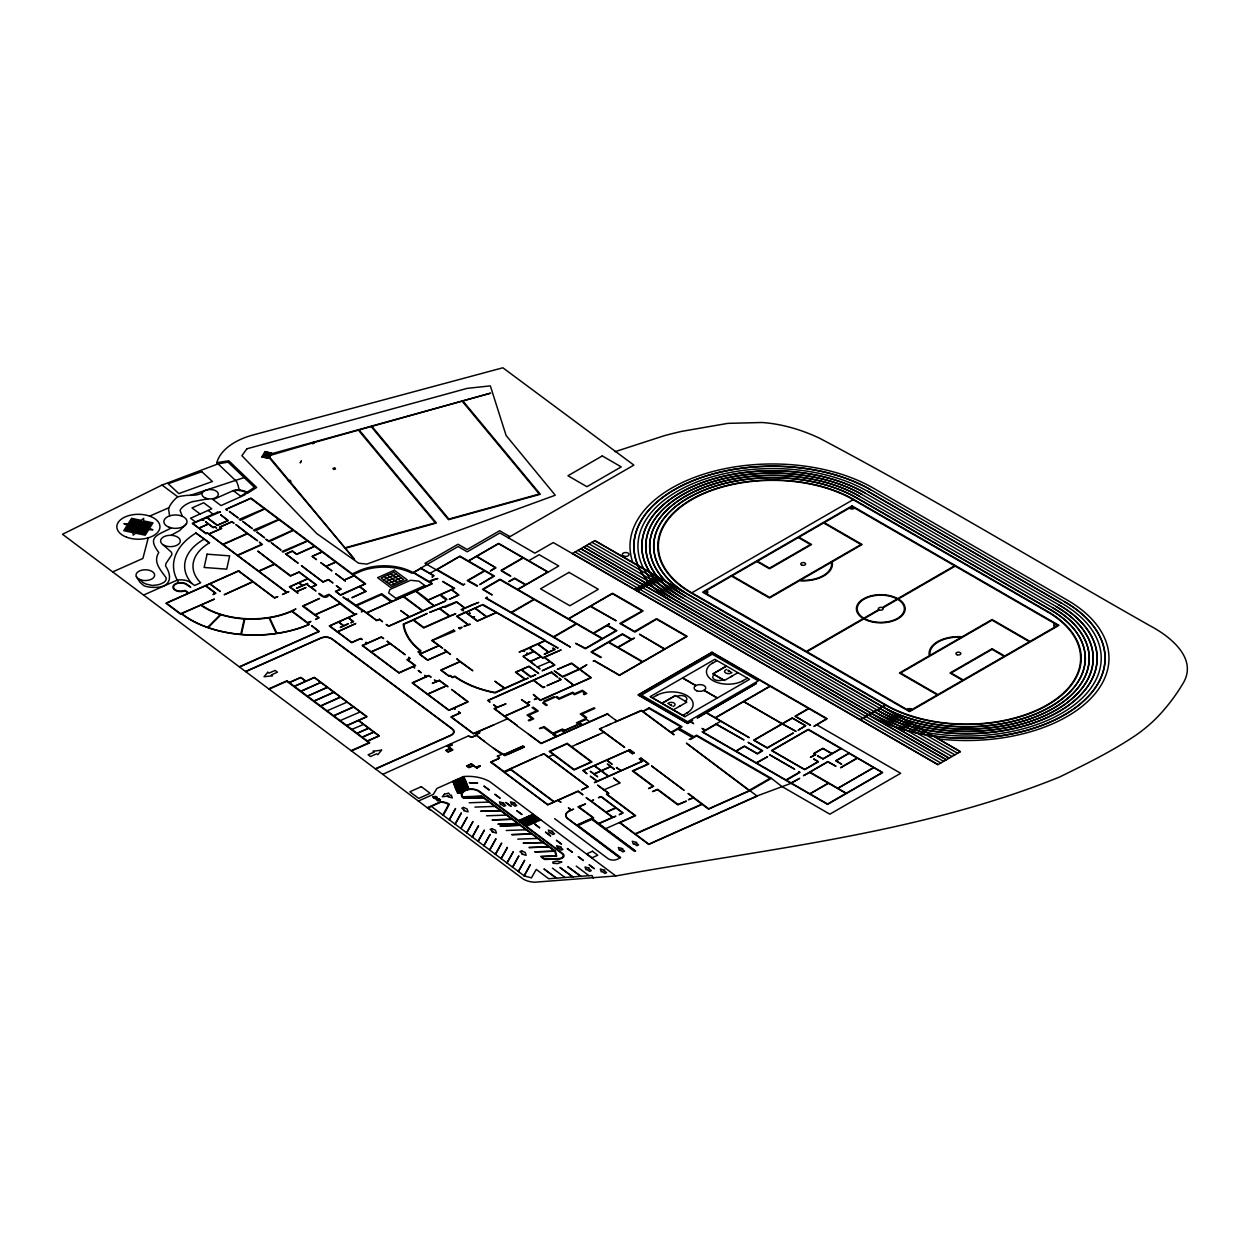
<?xml version="1.0" encoding="UTF-8"?>
<svg xmlns="http://www.w3.org/2000/svg" width="1250" height="1250" viewBox="0 0 1250 1250"><rect width="100%" height="100%" fill="white"/><g stroke="black" fill="none" stroke-linecap="round" stroke-linejoin="round"><path stroke-width="1.5" d="M642.453 585.781C638.391 585.047 645.016 585.844 642.375 586.188M240.844 634.141L244.234 618.938M241.453 634.188L244.859 618.969M148.25 537.844L142.906 558.453L112.75 571.875M437.141 798.469L437.234 797.5L434.844 798.625L436.141 798.812M442.859 814.969L448.641 804.453A11.766 6.797 0 0 0 440.797 802.172L427.656 808.016M443.297 815.297L449.391 804.187A12.797 7.391 0 0 0 440.859 801.719L427.297 807.75M436.406 799.047L438.953 798.781M449.188 819.703L455.578 808.516L449.391 819.859M455.016 824.078L461.406 812.875L455.219 824.219M460.766 828.375L467.141 817.188L460.969 828.516M466.594 832.734L472.969 821.547L466.797 832.875M472.172 836.906L478.562 825.719L472.375 837.062M478 841.266L484.391 830.078L478.203 841.422M483.75 845.578L490.141 834.391L483.953 845.719M489.578 849.938L495.969 838.75L489.781 850.078M495.328 854.234L501.703 843.047L495.531 854.375M501.078 858.531L507.453 847.344L501.266 858.687M506.906 862.891L513.281 851.703L507.094 863.047M512.484 867.078L518.859 855.891L512.688 867.219M518.312 871.438L524.688 860.25L518.516 871.578M524.062 875.734L530.438 864.547L524.25 875.891L431.359 806.375M128.125 530.625L134.844 520M130.422 531.109L137.141 520.484M132.734 531.594L139.453 520.969M135.031 532.078L141.75 521.453M137.344 532.562L144.062 521.938M139.641 533.047L146.359 522.422M141.938 533.531L148.656 522.906M651.719 581.25L649.297 580.844L650 580.391M186.469 523.734L179.688 530.547L171.047 535.297M208.016 627.016L220.391 614.578M208.562 627.188L220.922 614.75M246.984 492.219L254.422 487.375L228.047 462.141L218.047 463.875L162.031 485.062L62.5 534.281L430.547 810.188M247.375 493.391L256.656 487.453L228.797 460.766L216.812 462.672L236.109 481.031A53.109 30.656 0 0 1 236.922 482.172L238.313 486.172A35.828 20.688 0 0 0 238.844 488.453L239.469 490.047M353.312 574.641L361.453 571.016A41.594 24.016 0 0 1 411.922 573.234L458.109 546.531L467.219 551.797L499.875 532.938L534.875 553.156L553.281 542.562L937.875 764.672M430.031 573.344L459.922 556.094L468.266 560.906L498.609 543.391L548.281 572.062L558.766 566L539.172 554.688L528.688 560.75M508.125 537.703L633.875 465.109L502.875 367.781L252.594 435.109A64.094 37 0 0 0 216.812 462.672M522.906 557.734L501.109 570.312C503.484 573.062 521.281 581.797 501.562 570.578L523.359 558M572.328 553.609L594.875 540.594L637.828 565.391M548.203 572.016L517.859 589.547L568.406 618.734L612.547 593.25L643.156 610.922L621.094 623.656L634.5 631.406L656.562 618.656L687.172 636.328L619.469 675.422L594.203 660.828L593.125 661.141L594.203 660.516L619.469 675.094L642.297 661.922L608.469 642.391L591.859 651.984L601.344 657.188L600.656 657.594L590.953 651.984L622.391 633.828L631.641 639.172L634.391 638.109L618.188 647.469L642.75 661.656L664.375 649.172L639.453 634.25L664.828 648.906L686.438 636.438L656.562 619.188L634.844 632.125L619.812 623.453L642.234 610.922L612.359 593.672L590.75 606.141L616.141 620.797L590.297 606.406L568.688 618.891L593.266 633.078L609.469 623.719L607.625 625.312L616.875 630.656L585.438 648.797L575.531 643.312L585.438 648.266L602.047 638.688L576.578 623.969L553.922 637.047L570.391 647.078L485.547 598.094L487.25 597.125L486.469 598.094L553.469 636.781L576.109 623.703L534.266 599.547L511.625 612.625M511.156 612.359L533.812 599.281L499.984 579.75L483.375 589.344L492.156 594.953L482.453 589.344L499.984 579.219L517.578 589.375L525.391 584.859L514.734 578.719L508.766 581.641L514.531 578.062L525.859 584.594L547.656 572.016L498.609 543.703L476.813 556.281L496.016 567.906L490.297 570.969L495.359 567.531L476.359 556.547L468.547 561.062L494.484 576.047L479.703 584.578L493.562 576.047L484.766 570.969L468.156 580.562L477.641 585.766L476.953 586.156L467.234 580.562L484.312 570.703L459.734 556.516L437.094 569.594L463.047 584.578L464.734 584.125L463.047 585.109L424.969 563.344L458.031 544.25L467.141 549.516L499.688 530.719L509.969 536.641M652.828 578.766L651.719 579L653.312 578.625A4.875 2.812 0 0 1 653.328 579.047A7.453 4.297 0 0 0 653.328 579.328L653.328 579.359M640.453 587.328L639.609 587.828A3.688 2.125 0 0 0 638.641 586.562M639.531 588.266L640.812 587.531M853.594 499.406A114.703 66.234 0 0 0 691.359 499.406A114.703 66.234 0 0 0 691.359 593.062L853.594 499.406L1047.609 611.422A114.703 66.234 0 0 1 1047.719 705.016A114.703 66.234 0 0 1 885.609 705.219L860.375 719.781L938 764.594L960.437 751.641L933.297 735.984M652.406 697.75L657.438 695.016M712.031 663.484L716.922 660.672M661.953 703.266L675.391 695.5L686.891 702.141L673.328 709.828M726.328 666.094L712.875 673.859L724.375 680.5L737.812 672.734M662.062 703.328L675.391 695.625M726.438 666.156L713.109 673.859L724.375 680.359M668.906 704.156L671.891 705.891M727.875 670.109L730.75 671.906M670.453 704.922L671.438 704.484L670.562 704.984M729.203 671.016L728.328 671.5L729.312 671.078M682.844 715.328L687.734 712.5M742.328 680.984L747.359 678.25M684.938 716.672L749.547 679.375L714.828 659.328L650.219 696.625L684.938 716.672L650.453 696.625M689.203 739.422L696.609 735.156L771.391 778.344L781.781 786.422L829.859 814.172L900.672 773.281L816.703 724.812M720.75 721.219L705.453 730.047L702 728.453L705.109 730.25L702.125 731.969L827.562 804.391L882.719 772.547L808.344 729.312L771.547 750.547L804.656 769.672L818.453 761.703L813.656 758.922L818.047 761.703L804.656 769.422L772.031 750.594L808.156 729.734L840.984 748.688M690.5 739.469L696.609 735.953L770.016 778.344L749.344 790.266M735.828 751.031L744.453 746.047L757.297 753.469L761.922 750.797L748.125 742.328L762.641 750.719L757.453 753.969L744.375 746.406L736.094 751.188M756.188 762.797L767.578 756.719L756.625 763.047M771.391 778.344L749.953 790.719L708.531 809.172L702.172 804.406L635.469 834.125L648.844 844.125L756.953 795.969L791.078 783.328M815.281 754.562L810.484 757.328L815.766 754.516L814.156 753.594L822.844 748.578L831.75 753.719L823.047 758.734L817.562 755.875L823.047 759.047L841.453 748.422M785.938 779.969L799.188 772.328L798.703 771.531L800.062 772.328L786.375 780.219M840.703 748.531L832.016 753.547L822.844 748.25L813.609 753.594L815.484 754.688M790.984 782.875L799.734 778.328L791.422 783.125M810.016 772.125L827.859 761.828L836 766.281L827.859 761.578L803.438 775.672L809.812 772.5L845.953 793.375M849.016 753.094L835.672 760.781L841.703 764.266L836.219 760.781L849.078 753.359L873.609 767.531L837.828 788.188L809.812 772M840.578 767.562L857.125 758.016M840.844 767.734L857.406 758.172M809.859 793.766L828.25 783.156M810.063 793.891L828.453 783.266M202.281 492.859L200 493.938A12.859 7.422 0 0 1 195.719 495.016L194.25 495.156A35.422 20.453 0 0 1 190.688 495.297L187.703 495.359A37.516 21.656 0 0 0 177.75 496.844M171.359 527.922C156.859 535.625 146.844 536.703 158.766 552.484C152.656 562.391 160.812 570.016 166.078 577.781A10.234 5.906 0 0 1 164.859 581.531A10.109 5.844 0 0 1 163.688 582.5L160.562 584A19.766 11.422 0 0 1 157.969 584.797L152.359 585.484L146.031 584.031A16.75 9.672 0 0 1 143.172 582.594L139.516 579.375M240.75 496.219L246.25 492.625A12.172 7.031 0 0 0 239.719 490.531M240.078 490.125L238.031 489.953A8.938 5.156 0 0 0 233.734 490.438L213.016 499.594L221.016 505.594L244.547 495L247.469 492.5M178.578 582.766L177.25 580.094A83.219 48.047 0 0 1 195.938 533.016L209.594 542.766A57.828 33.391 0 0 0 200.641 582.781L194.547 585.5L190.812 582.703A12.625 7.281 0 0 0 177.25 580.094L143.641 595.031M222.812 544.281L247.031 533.5L235.859 524.547L257.547 540.781L247.422 533.797L223.203 544.578M237.359 555.172L261.578 544.375L259.344 542.125L262.469 544.453L237.75 555.469M285.766 553.938L292.406 550.984L296.656 554.156L314.5 546.219L307.672 541.094L282.953 552.109L282.109 551.484L307.266 540.797L293.375 530.406L269.094 541.75L265.781 539.25L268.75 540.891L292.969 530.109L279.062 519.703L254.797 531.047L253.516 530.078L278.672 519.406L264.766 509L240.5 520.344L239.203 519.375L264.375 508.703L250.719 498.484L226.5 509.266L227.188 510.375L225.766 509.312L251 498.078L365.625 583.859L340.594 595.25L335.438 591.391L340.719 589.031L336.297 585.719L341.125 589.062L335.844 591.422L340.391 594.812L364.875 583.906L314.734 546.391L296.672 554.438L292.359 551.219L285.953 554.078M322.031 551.859L312.031 556.312L316.484 559.641L312.453 556.344L322.219 551.984M325.859 566.375L335.625 562.016M326.031 566.5L335.797 562.156M352.219 573.828L359.859 570.422A41.156 23.766 0 0 1 413.047 572.562L431.703 583.75L366.562 612.766L347.891 599.516L348.453 598.984L346.969 599.641L342.984 597.031L362.734 611L361.391 611.875L363.594 610.906L376.672 620.688L379.469 619.453L382.531 621.75L379.547 619.141L376.75 620.375L366.812 612.938L403.297 596.688L422.453 611.016L409.5 616.781L400.641 610.531L409.188 616.922L388.75 626.031L386.109 624.422L388.688 626.344L445.563 601.016L434.219 605.781L427.312 600.609L440.062 594.922C446.875 601.75 451.125 601.141 440.375 594.781L451.516 589.828L458.422 595L449.25 599.375L458.969 595.031L451.828 589.688L454.688 588.391L442.609 581.422L454.125 588.375L428.172 599.938L416.172 590.953L432.328 583.75L429.766 581.844L437.109 578.562C440.781 578.578 430.266 579.141 429.5 581.672L413.734 572.562L420.875 568.453L433.422 575.703L432.047 577.156L434.109 575.703L420.875 568.047M344.078 580.016L353.859 575.672M344.266 580.156L354.031 575.797M383.578 579.781L396.328 574.094M386.031 581.625L398.797 575.938M388.5 583.469L401.25 577.781M355.609 605.297L381.703 593.672L392.047 601.406M356.391 605.875L381.5 594.703L391.047 601.859M239.312 666.781L318.703 631.422L311.516 625.578L319.391 631.469L239.609 667M245.562 671.469L320.703 638A8.125 4.688 0 0 1 332.109 638.844L452.406 728.844A8.125 4.688 0 0 1 450.938 735.438L375.594 768.984M245.812 671.641L320.953 638.172A7.734 4.469 0 0 1 331.797 638.984L452.094 728.984A7.734 4.469 0 0 1 450.688 735.25L375.359 768.812M337.125 631.828L355.797 623.516L337.672 631.875L351.734 642.406L360.688 638.406L362.266 639.594L360.609 638.734L351.672 642.719L329.219 625.922L354.625 614.609L340.125 603.766L315.25 614.844L319.188 617.797L315.578 619.391L318.438 617.844L302.469 606.062L319.547 598.469L303.484 606.062L314.984 614.672L340.391 603.359L328.891 594.75C325.297 603.047 311.656 587.016 323.719 596.594L329 594.25L355.125 614.391L356.828 613.906L348.375 617.672L353.609 621.594L350.859 622.812L353.062 621.547L348.062 617.812L338.766 621.953L343.766 625.688C359.062 618.953 331.266 631.859 343.453 625.828L338.469 622.094L329.781 625.953L337.438 631.703M367.125 643.234L381.359 636.891L383.656 638.609L381.297 637.219L362.656 645.516L398.969 672.688L415.031 665.531L406.828 659.703L409.656 658.438L408.609 657.281L410.203 658.469L407.625 659.625L415.641 665.609L413.172 666.703M268.75 688.859L286.656 680.875M269.141 689.156L286.797 681.281L368.906 742.719L351.141 750.641M289.234 682.484L300.812 677.328L305.891 681.125L314.375 677.344L367.016 716.719L358.641 720.453L379.297 735.906L367.594 741.125M289.438 682.641L300.766 677.594L305.625 681.234L294.297 686.281M371.047 651.797L389.688 643.5M371.297 651.984L389.938 643.672M294.5 686.438L314.328 677.594L320.672 682.359L300.859 691.188M301.047 691.328L320.875 682.5L327.234 687.266L307.406 696.094M307.609 696.234L327.422 687.406L333.781 692.172L313.969 701M438.469 645.672L420.953 653.469L418.828 651.859L421.078 650.859A85.484 49.359 0 0 1 403.875 624.328L413.219 620.156L423.688 628L455.797 613.703L449.812 615.891L439.734 608.359L443.844 606.516L444.984 607.375L456.703 602.156L464.641 608.094M314.156 701.141L333.984 692.312L340.344 697.078L320.516 705.906M438.703 645.844L419.953 654.188L427.672 659.969L446.422 651.625C437.797 643.938 458.625 660.547 446.656 651.797L427.609 660.281L419.406 654.156L420.438 653.688L417.906 651.797L420.172 650.781A86.141 49.734 0 0 1 403.203 624.141L427.234 613.438L413.734 619.938L423.812 627.469L449.297 616.125L439.219 608.578L429.547 612.406L456.609 601.719L464.953 607.969M320.719 706.047L340.531 697.219L346.891 701.969M327.078 710.812L347.094 702.125L353.453 706.875L333.625 715.703M333.828 715.859L353.641 707.031L360 711.781M426.281 676.516L428.734 675.422L431.109 677.188L428.734 675.781L412.672 682.938L448.969 710.109L467.609 701.812L451.578 689.438L468.156 701.844L448.906 710.422L412.063 682.859L425.969 676.656L424.688 675.328L426.578 676.734M340.172 720.609L360.203 711.938L366.562 716.688L346.734 725.516M346.938 725.672L358.391 720.562L363.359 724.281M544.938 640.625L519.141 652.109L523.234 650.562L524.5 651.5L523.922 650.453L529.109 648.141L533.484 651.406L528.281 653.719L526.672 653.141L527.922 654.078L522.984 656.281L525.172 657.922L523.531 656.312L534.094 651.609L540.844 656.672L530.281 661.375C514.406 650.156 546.938 674.438 530.531 661.547L541.078 656.844L542.734 658.094L544.234 657.422L549.688 661.5M545.219 640.781L529.484 647.797L542.812 657.781L561.156 649.891L544.547 657.281L554.922 665.062L542.141 670.766L554.375 665.016L549.922 661.688L537.5 666.922C532.531 663.766 545.016 672.688 537.75 667.109M427.516 694.062L446.156 685.75M427.766 694.234L446.406 685.938M351.891 729.391L363.547 724.422L368.516 728.141L357.062 733.25M357.266 733.391L368.719 728.297L373.672 732.016L362.219 737.109M362.422 737.266L373.875 732.156L378.844 735.875L367.391 740.969M351.531 750.938L369.562 742.906M543.812 701.219L554.047 696.672M544.609 701.812L554.844 697.266M382.719 774.328L468.297 735.984L472.062 737.031L477.031 734.828L476.094 734.125L479.312 732.688L478.156 731.828L473.516 733.891L450.875 716.953L459.812 712.969L458.484 711.969M484.547 741.516L476.734 735.312L477.641 734.906L476.641 734.156L479.859 732.734L478.469 731.688L507.562 718.734L517.312 725.656L504.766 716.266L529.547 705.234L526.766 703.141L529.859 701.766L526.531 702.969L521.453 699.531L529 705.188L504.531 716.094L494.594 708.641L505.984 703.812L497.219 707.188L493.594 704.859L496.906 707.328L494.047 708.609L507.125 718.406L506 719.422M493.531 748.25L503.859 754.531L523.031 745.984L524.422 747.016L504.938 755.703L502.781 754.094L497.219 756.172L499.109 757.578L498.422 758.609L490.562 762.109L547.766 804.906L578.047 791.422L582.938 794.812L578.234 790.984L554.156 801.703L510.469 769L536.578 757.016M517 725.781L541.141 743.25L607.562 713.672L608.562 714.875M553.391 733.047L562.531 728.984L564.422 730.391M585.562 718.719L576.422 722.797L578.312 724.203M508.328 753.953L523.828 747.047L522.844 746.297L504.047 754.672L505.047 755.422M554.188 733.641L562.297 730.031L563.391 730.859M586.359 719.312L578.25 722.922L579.344 723.75M418.359 801.047L433.344 794.375L436.891 788.453L463.672 776.516A30.391 17.547 0 0 1 489.938 781.766L615.812 875.953C764.5 849.047 918.391 834.141 1059.531 777.031C1085.562 764.25 1111.812 751.484 1135.891 735.203A208.859 120.578 0 0 0 1143.688 729.391A228.484 131.922 0 0 0 1148.266 725.625A219.188 126.547 0 0 0 1156.578 717.922C1166.938 707.297 1175.984 695.344 1183.531 682.578C1197.656 657.828 1169.578 636.078 1150.188 625.859C1039.953 563.469 931.672 497.453 819.656 438.266C804.609 431.125 788.531 425.969 772.031 423.562A87.266 50.391 0 0 0 762.125 422.5L727.875 423.359L681.938 431.328A295.219 170.438 0 0 0 664.422 435.656L615.016 451.703M439.109 798.891L439.969 799.875L436.719 800.016L438.062 801.016L440.5 799.938L437.344 798.578M615.906 720.375L617.391 721.016L641.391 710.328L674.062 734.781L641.391 710.781L615.328 721.938M510.672 769.625L504.625 772.312L547.828 804.641L553.875 801.953M548.344 756.938L553.5 754.641M571.562 746.656L603.734 732.312M594.391 782.484L597.094 781.281L590.297 776.188L597.406 781.141L608.297 776.281L601.203 770.984L594.297 774.062C606.328 783.547 581.25 764.719 594.062 773.875L600.953 770.797L594.234 765.766L583.344 770.609L587.016 773.734L582.797 770.578L629.766 749.656L634.234 753L632.438 753.797L628.203 750.625L606.969 760.094L612.141 764.328L606.656 760.234L594.531 765.625L601.266 770.672L610.516 766.547C599.109 757.484 623.156 775.625 610.75 766.734L601.516 770.844L608.594 776.156L620.719 770.75L616.359 767.484L621.031 770.609L642.266 761.156L639.188 758.844L641 758.047L648.922 763.984L633.219 770.969L653.688 786.297L648.547 788.594L652.828 786.234L632.344 770.906L648.312 763.797L640.938 758.281L639.609 758.875L642.734 761.234L594.625 782.656M533.031 814.219L532.312 814.547L540.859 820.078M604.156 789.797L620.047 782.938L613.469 778.016L619.625 782.906M578.969 806.875L585.516 803.953L577.953 806.875L593 817.828L576.625 825.125L567.906 818.594A9.469 5.469 0 0 1 569.625 810.938L573.609 809.156L571.172 809.891L568.391 807.812L570.906 810.156L569.453 810.797A9.75 5.625 0 0 0 567.688 818.703L620.188 858L576.922 825.344L591.734 818.75L635.609 851.125L598.969 823.703L615.828 816.203L612.828 817.172L606.375 812.344L616.031 808.047L622.484 812.875L619.172 814.703L623.172 812.938L601.219 796.5L598.453 797.734L601.141 796.906L615.625 807.75L605.984 812.047L591.484 801.203L593.562 799.922L591.188 800.984L586.125 797.656L612.438 817.344L598.672 823.484L592.125 818.578L593.688 817.875L578.594 806.594M605.625 828.688L634.969 815.609L606.375 794.219L608.859 793.312L597.531 785.109L608.453 793.281M686.031 801.25L677.797 804.906L657.547 789.766L652.516 791.562L657.656 789.266L677.906 804.406L686.266 801.141M757.203 796.141L648.688 844.469L619.391 822.547M618.625 858.703L617.203 859.328A6.5 3.75 0 0 1 608.078 858.656L554.609 818.625M424.937 585.516L395.906 598.359L388.688 592.953L389.875 589.453L410.641 580.266L419.016 581.203L424.859 585.547M149.625 516.141L168.859 507.734A61.172 35.312 0 0 1 177.688 496.766L162.031 485.062M190.391 495.312L244.172 477.562M233.688 490.938L234.141 490.797A7.891 4.562 0 0 1 237.938 490.375L239.734 490.516M311.906 443.125L271.172 455.141L263.828 453.656L265.125 451.547L272.094 453.625L490.609 393.156L313.672 442.641M288.359 480.766L290.109 480.281L290.953 481.297L289.203 481.781M344.938 547.828L435.328 522.812L358.469 430.25M345.281 548.25L436.406 523.031L359.203 430.047M193.125 501.594L208.109 498.797M636.266 589.156C633.109 587.359 640.734 589.422 636.406 589.484M644.281 583.672L645.25 585L646.234 584.422L644.141 583.969M462.391 777.094L464.313 777.375L460.656 777.859M458.719 778.719L464.75 778.469L457 779.5M455.219 780.281L465.156 779.516L453.484 781.062M467.922 789.422L456.531 790.922L465.156 790.328M463.75 791.125L456.953 792.016L462.922 791.781M462.312 792.422L457.375 793.062L461.891 793.016M428.062 807.844L523.344 879.141A17.906 10.344 0 0 0 534.578 882.219L615.812 875.953M552.453 868.141L564.969 877.516M468.328 736.203L472 737.297L476.328 735.375L501.547 754.25M576.219 866.109L589 875.672L592.062 875.594L593.203 878.094M589 875.672L548.719 878.75L536.25 869.422L531.453 877.859L524.25 875.891M517.688 823.469L497.922 824.219L517.891 823.609M483.078 797.562L463.172 798.281L483.281 797.719M489.109 802.078L469.187 802.781M494.859 806.375L474.937 807.094M500.484 810.594L480.562 811.297L500.688 810.734M506.5 815.094L486.578 815.797M511.984 819.188L492.062 819.906L512.172 819.344M500.078 825.922L520.016 825.203M520.219 825.359L500.312 826.078M526.125 829.781L506.203 830.484M531.672 833.922L511.75 834.641L531.859 834.078M537.703 838.438L517.781 839.141M543.078 842.469L523.156 843.172L543.281 842.609M548.906 846.828L528.984 847.531L549.109 846.984M554.656 851.125L534.734 851.844L554.859 851.281L555.969 855.812L540.766 856.344A10.453 6.031 0 0 0 544.984 859.453M545.266 859.094L559.578 858.531A5.391 3.109 0 0 0 562.188 853.75L478.734 791.422A9.344 5.391 0 0 0 466.672 790.062A9.344 5.391 0 0 0 462.703 796.781L481.828 796.125L555.438 851.203L556.672 856.125L541.703 856.672A9.625 5.547 0 0 0 545.312 859.078M544.938 859.469L560.109 858.938A5.859 3.391 0 0 0 562.938 853.734L479.516 791.312A10.156 5.859 0 0 0 466.406 789.844A10.156 5.859 0 0 0 462.094 797.141L481.578 796.438L554.859 851.281M450.281 744.25L452.312 745L448.578 746.656L452.953 749.938L448.062 752.109L445.672 750.328L450.188 748.312L446.812 745.797M131.703 520.844L150.125 524.719M130.859 522.172L149.281 526.047M130.031 523.5L148.438 527.375M129.188 524.828L147.609 528.703M128.344 526.156L146.766 530.031M127.5 527.484L145.922 531.359M126.672 528.812L145.078 532.688M647.125 580.484A138.672 80.062 0 0 1 692.609 480.781A138.672 80.062 0 0 1 870.531 489.625L1064.547 601.641A138.672 80.062 0 0 1 1079.859 704.359A138.672 80.062 0 0 1 907.172 730.609M867.734 491.234L1061.75 603.25A134.703 77.766 0 0 1 1061.859 713.172A134.703 77.766 0 0 1 871.469 713.375L894.047 726.406A138.516 79.969 0 0 1 868.781 714.922M1061.625 603.328L867.609 491.312A134.547 77.672 0 0 0 677.344 491.312A134.547 77.672 0 0 0 677.344 601.156L871.359 713.172M691.359 593.062L885.391 705.078L860.141 719.656L637.266 590.969L659.578 578.078L684.172 592.141A118.844 68.609 0 0 1 690.672 496.469A118.844 68.609 0 0 1 856.5 497.719L1050.531 609.734A118.844 68.609 0 0 1 1052.703 705.484A118.844 68.609 0 0 1 886.969 709.234L904.453 719.328A122.641 70.812 0 0 0 1063.547 701.547A122.641 70.812 0 0 0 1053.219 608.188M638.062 565.531L643.5 568.656M643.734 568.797L649.781 572.281M657.031 576.484L643.844 569M882.578 706.703L688.562 594.688A118.672 68.516 0 0 1 688.562 497.781A118.672 68.516 0 0 1 856.391 497.781L1050.406 609.797A118.672 68.516 0 0 1 1050.531 706.625A118.672 68.516 0 0 1 882.812 706.828M914.094 724.891L921.094 728.938M921.359 729.094L932.781 735.812M927.641 732.719L960.312 751.719M594.766 540.656L637.906 565.578M638.141 565.703L643.594 568.859M650.188 572.656L657.234 576.734M882.469 706.766L667.016 582.375A122.641 70.812 0 0 0 685.75 596.297M882.687 706.891L903.891 719.141M913.672 724.781L920.719 728.859M921 729.016L927.063 732.516M655.141 577.031L656.547 577.844M654.766 577.25L656.719 578.375M591.953 542.281L957.625 753.266M589.156 543.906L954.828 754.891M586.344 545.516L952.016 756.5M648.25 584.359L583.656 547.078L648.141 584.438M672.656 598.453L654.062 587.719A138.516 79.969 0 0 1 647.688 580.938M876.031 715.875L894.625 726.609A138.516 79.969 0 0 0 906.391 730.297M949.219 758.125L895.109 726.891A138.672 80.062 0 0 0 906.734 730.5A138.516 79.969 0 0 0 1079.594 704.406A138.516 79.969 0 0 0 1064.438 601.703M871.25 713.234L654.422 588.062A138.516 79.969 0 0 0 674.531 602.781L868.547 714.797M949.094 758.188L894.531 726.688A138.672 80.062 0 0 1 873.297 717.531L946.406 759.75M580.859 548.688L645.438 585.984M645.672 586.109L669.781 600.031A138.672 80.062 0 0 1 653.938 587.781L648.359 584.562L653.594 587.453A138.672 80.062 0 0 1 647.344 580.734M580.734 548.766L645.328 586.047M645.562 586.188L868.437 714.859M868.672 715L946.297 759.812M577.938 550.375L943.609 761.359M575.125 552L940.797 762.984M572.438 553.547L637.031 590.844L659.359 577.953L657.562 576.922A126.609 73.094 0 0 0 663.516 583.469M726.547 669.422L725.688 669.906A3.734 2.156 0 0 0 725.797 673.031A3.734 2.156 0 0 0 731.094 673.031L731.953 672.531M731.719 676.25L730.812 676.781M682.75 677.984L695.859 685.547M704.141 690.328L717.234 697.891M682.641 678.047L695.75 685.609M704.016 690.391L717.125 697.953M846.266 793.188L837.922 788.375L873.812 767.656L882.156 772.469L827.562 804L702.906 732.016L716.141 724.375L743.984 739.938L716.141 723.875M680.453 705.859L679.531 706.375M667.812 703.469L668.672 702.969A3.734 2.156 0 0 1 673.953 702.969A3.734 2.156 0 0 1 673.953 706.016L673.219 706.578M545.656 640.5L482.891 604.469L482.172 604.797L496.219 612.484L486.719 616.719L475.281 608.156C497.469 597.656 448.672 619.984 474.969 608.297L486.406 616.859L477.391 620.859L472.984 617.562L474.531 616.875L472.75 617.391L468.172 613.969L470.234 613.047L467.938 613.797L465.516 611.984L456.531 616.219L467.625 624.531L463.922 626.469L470.328 624.297L468.016 624.359L457.203 616.266L465.703 612.484L477.328 621.188L496.484 612.641L545.188 640.766M546.5 641.391L558.125 648.109L546.219 641.562M679.266 728.328L693.844 736.75M678.578 728.734L693.156 737.141M677.891 729.125L692.469 737.547M654.078 579.344L653.016 579.734M756.5 795.625L686.391 743.156L749.266 790.672L708.719 808.734L688.359 793.5M537.938 644.016L548.656 652.031L554.328 649.516L552.844 648.047L555.188 649.406L544.219 654.297L548.359 652.172L537.641 644.156M610.703 724L606.062 726.062M601.438 728.125L600.234 729.109L624.688 747.406L599.375 729.047L617 721.188L607.469 714.062L541.109 743.625L528.297 734.031M586.75 717.609L582.078 714.109L594.891 708.406L594.094 707.812L580.25 713.969L585.719 718.062M688.109 793.609L693.344 797.531L688.453 799.719L693.5 797.922L701.797 804.125L635.094 833.844L620.078 822.609L635.656 815.672L606.938 794.172M556.922 696.516L559.203 698.219L572.719 692.203L574.703 693.688L582.422 690.25L586.797 693.516L584.219 694.656L583.422 694.062L584.969 693.375L582.188 691.297L574.469 694.734L572.484 693.25L558.969 699.266L555.891 696.969M586.469 719.391L589.547 721.688M390.688 573.672L400.531 581.031M387.5 575.094L397.328 582.453M598.844 734.5L576.453 744.469M384.297 576.516L394.141 583.875M582.453 724.844L580.375 723.281L562.359 731.312L564.438 732.875M581.953 725.078L580.25 723.812L563.266 731.375L564.953 732.641M543.656 702.422L547.234 705.094L546.203 705.547L542.625 702.875M533.109 707.125L538.266 710.984L528.875 715.172L533.734 718.812L529.109 720.875L528.312 720.281L531.906 718.672L527.047 715.031L536.438 710.844L532.078 707.578M233.219 490.594L241.219 496.594M359.641 586.531L366.141 591.391L351.922 597.719L365.688 591.297L359.438 586.625M554.078 733.812L557.156 736.125M552.5 732.859L544.062 726.531L539.438 728.594L543.828 727.594L551.484 733.312M552.688 734.438L555.766 736.734M541.203 754.953L543.969 753.938L587.781 786.734L581.516 789.875L588.312 786.844L544.016 753.703L504 771.531L491.281 762.016L498.688 758.719L499.484 757.547L497.688 756.203M208.109 510.406L213.125 514.156M436.75 681.406L434.375 680L436.438 681.547M494 724.781L473.391 733.438L451.422 717L460.359 713.016L458.781 711.828M412.875 666.484L414.766 667.891L412.859 666.844L398.953 673.047L362.109 645.469L366.828 643.375L365.812 642.25L367.375 643.422M206.797 517.266L217.344 525.156L227.781 520.5L220.594 514.75L228.328 520.547L217.281 525.469L206.484 517.406M200.078 513.984L192 507.938L203.656 502.75L211.75 508.797L190.547 518.234L195.562 521.984M202.375 519.234L203.875 520.359L202.062 519.375M453.922 708.188L455.219 709.156L453.609 708.328M634.406 851.312L591.812 819.422L578.047 825.562L620.641 857.438M558.25 800.234L561.031 802.312L557.875 800.406M195.938 533.016L209.25 542.969M509.781 768.953L554.078 802.094M210.047 583.797L220.344 591.5L209.734 583.938M205.797 585.688L215.891 593.234L212.953 594.547L215.344 593.203L205.5 585.828M580.969 876.281L567.797 866.703L580.641 876.312M572.938 876.891L559.938 867.438L572.609 876.922M188.672 593.031L185.109 590.359A7.156 4.125 0 0 1 175.062 589.609A7.156 4.125 0 0 1 176.359 583.812A7.156 4.125 0 0 1 186.391 584.562L190.734 587.203L186.906 584.344A7.797 4.5 0 0 0 176.094 583.469A7.797 4.5 0 0 0 174.359 589.688A7.797 4.5 0 0 0 185.109 590.828L188.297 593.203M556.609 878.156L543.953 868.953L556.281 878.172M287.125 680.906L369.609 742.641M162.906 544.625L171.234 552.062A8.578 4.953 0 0 1 171.625 552.812A10.438 6.031 0 0 1 171.75 554.859L166.281 563.016A16.734 9.656 0 0 0 165.578 565.969C172.609 576.688 170.766 587.484 155.344 587.344A19.891 11.484 0 0 1 148.406 586.938L145.625 586.328A9.047 5.219 0 0 1 143.703 585.547L139.906 582.234L136.375 576.688M463.141 401.281L540.344 494.266L448.484 519.688L371.281 426.703M462.406 401.484L539.266 494.047L448.875 519.062L372.016 426.5M313.312 442.219L314.156 443.234L312.406 443.719L311.562 442.703M289.094 480.562L269.812 457.359L270.359 456.469L263.031 454.984L261.734 457.094L269.438 457.984L354.594 559.453L289.938 481.578M182.297 516.281L180.109 510.578A9.797 5.656 0 0 1 180.578 509.391L181.594 508.109A27.406 15.812 0 0 1 192.984 501.453M269.609 617.75L276.906 633.312A89.984 51.953 0 0 0 309.016 624.312L291.703 611.328A65.625 37.891 0 0 1 289.078 612.438A63.469 36.641 0 0 1 273.344 617.062A65.625 37.891 0 0 1 200.766 605.172M269 617.844L276.297 633.391A89.984 51.953 0 0 1 181.766 613.641M169.625 515.891L168.594 509.406A25.719 14.844 0 0 1 168.859 507.734M240.062 490.141A13.797 7.969 0 0 1 247.547 492.469M191.719 583.375A66.125 38.172 0 0 1 204.125 539.141M678.406 595.297A126.766 73.188 0 0 1 663.391 583.516M663.062 583.203A126.766 73.188 0 0 1 695 488.297A126.766 73.188 0 0 1 862.109 494.484M682.953 597.922A126.609 73.094 0 0 1 663.859 583.797M675.531 596.875A130.734 75.484 0 0 1 660.234 584.938M659.906 584.609A130.734 75.484 0 0 1 653.922 578.062M653.734 577.812A130.734 75.484 0 0 1 697.734 484.297A130.734 75.484 0 0 1 864.922 492.859M680.141 599.547A130.578 75.391 0 0 1 660.703 585.219M660.359 584.875A130.578 75.391 0 0 1 654.266 578.25M654.062 578A130.578 75.391 0 0 1 697.656 484.453A130.578 75.391 0 0 1 864.812 492.922L1058.938 604.875A130.734 75.484 0 0 1 1073.766 701.391A130.734 75.484 0 0 1 911.797 726.812M647.469 580.672A138.516 79.969 0 0 1 692.516 480.938A138.516 79.969 0 0 1 870.422 489.687M632.812 562.5A142.469 82.25 0 0 1 705.141 473.734A142.469 82.25 0 0 1 873.219 488.062L1067.234 600.078A142.469 82.266 0 0 1 1092.062 697.125A142.469 82.266 0 0 1 938.328 738.891M681.281 593.719A122.812 70.906 0 0 1 666.547 582.109A122.641 70.812 0 0 1 697.484 490.203A122.641 70.812 0 0 1 859.203 496.172L1053.328 608.109A122.812 70.906 0 0 1 1063.859 701.453A122.812 70.906 0 0 1 904.906 719.594L913.766 724.703A126.609 73.094 0 0 0 1070.453 699.969A126.609 73.094 0 0 0 1056.016 606.562M859.312 496.094A122.812 70.906 0 0 0 697.625 490.016A122.812 70.906 0 0 0 666.234 581.797L657.359 576.672A126.609 73.094 0 0 1 700.203 486.219A126.609 73.094 0 0 1 862 494.547L1056.141 606.5A126.766 73.188 0 0 1 1066.844 702.969A126.766 73.188 0 0 1 902.469 721.422M201.25 604.953A65.031 37.547 0 0 0 273.156 616.719A62.844 36.281 0 0 0 288.719 612.156A65.031 37.547 0 0 0 291.078 611.156L295.922 608.984L292.172 611.109L307.625 622.656L310.953 621.453L307.859 622.844L309.203 624.453A90.297 52.141 0 0 1 181.516 613.75M743.375 680.547A21.625 12.484 0 0 1 712.797 680.547A21.625 12.484 0 0 1 712.797 662.891M656.516 695.516A21.453 12.391 0 0 1 686.859 695.516A21.453 12.391 0 0 1 686.859 713.047M677 696.438A5.859 3.375 0 0 1 685.172 696.5A5.859 3.375 0 0 1 685.281 701.203M722.875 679.641A6.016 3.469 0 0 1 714.484 679.562A6.016 3.469 0 0 1 714.375 674.719M1058.828 604.938A130.578 75.391 0 0 1 1073.5 701.453A130.578 75.391 0 0 1 911.469 726.609M911.031 726.5A130.578 75.391 0 0 1 899.547 722.969M898.969 722.781A130.578 75.391 0 0 1 874.391 711.688M901.906 721.234A126.766 73.188 0 0 1 881.5 712.562M879.891 708.516A122.812 70.906 0 0 0 904.359 719.406L913.344 724.594A126.609 73.094 0 0 1 902.016 721.156M901.437 720.953A126.609 73.094 0 0 1 877.203 710.078M911.375 726.688A130.734 75.484 0 0 1 900.016 723.25M899.453 723.047A130.734 75.484 0 0 1 878.766 714.219M638.234 586.812A3.391 1.953 0 0 1 639.188 587.828M479.828 766.047L476.891 767.844L476.094 767.25L479.828 766.047M480.312 765.953L476.797 768.234L473.422 765.703L468.922 767.719L466.531 765.938L471.422 763.75L475.797 767.031L480.312 765.953M133.266 532.688L133.109 535.141L135.719 533.188L145.188 535.188L148.641 529.719L152.906 529.828L149.531 528.312L152.984 522.844L143.516 520.844L143.688 518.391L141.078 520.328L131.609 518.344L128.156 523.812L123.891 523.703L127.25 525.219L123.797 530.688L133.266 532.688M469.406 782.672L477.5 783.172L469.406 782.672M207.094 554.188L204.125 567.469L226.703 569.156L229.672 555.859L207.094 554.188M263.188 455.297L262.203 456.906L268.922 458.266L269.891 456.656L263.188 455.297M265.281 451.859L264.297 453.469L271.016 454.828L272 453.219L265.281 451.859M269.031 454.906L268.438 455.891L267 455.031L269.031 454.906M301.281 461.109L300.297 462.703L301.281 461.109M132.547 519.516L125.828 530.141L144.25 534.016L150.969 523.391L132.547 519.516M246.922 448.797L241.906 455.672L316.656 533.5L358.625 563.203L366.859 564.109L555.266 495.219L506.109 435.516L490.344 385.891L467.266 388.344L246.922 448.797M267.797 672.266L264.031 676.75L272.516 675.797L271.328 674.906L277.453 672.188L275.094 670.422L268.969 673.141L267.797 672.266M381.547 750.203L377.797 754.703L376.609 753.812L370.484 756.547L368.125 754.781L374.25 752.047L373.062 751.172L381.547 750.203M444.453 794.156L442.297 796.734L447.141 796.188L447.344 795.281L448.703 796.297L447.828 796.688L452.266 797.938L451.328 795.125L450.453 795.516L448.625 793.109L444.453 794.156M602.266 455.938L567.953 475.75L586.922 486.703L621.234 466.891L602.266 455.938M569.016 572.375L540.516 588.828L569.844 605.75L598.328 589.297L569.016 572.375M646.641 581.938C645.984 583.906 650.641 582.031 646.641 581.938M607.172 625.578L593.719 633.344L602.516 638.422L615.953 630.656L607.172 625.578M622.391 634.359L608.938 642.125L617.719 647.203L631.172 639.438L622.391 634.359M852.047 505.891L702.594 592.172L909.516 711.625L1058.953 625.359L852.047 505.891M706.047 590.844L703.75 592.172L706.047 593.5A3.25 1.875 0 0 0 706.047 590.844M731.562 576.109L706.625 590.516A4.062 2.344 0 0 1 706.625 593.828L806.344 651.406L863.25 618.547A24.391 14.078 0 0 1 863.531 598.812A24.391 14.078 0 0 1 897.734 598.641L954.641 565.781L854.922 508.219A4.062 2.344 0 0 1 849.172 508.219L824.219 522.609L862.156 544.516L832.203 561.812A29.266 16.891 0 0 1 799.453 580.719L769.5 598.016L731.562 576.109M756.859 561.5L732.141 575.781L769.5 597.344L861 544.516L823.641 522.953L798.938 537.219L811.578 544.516L769.5 568.812L756.859 561.5M798.359 537.547L757.438 561.172L769.5 568.141L810.422 544.516L798.359 537.547M852.047 506.547L849.75 507.875A3.25 1.875 0 0 0 854.344 507.875L852.047 506.547M586.688 664.859L579.562 668.969L571.625 663.047L557.281 669.438L571.516 663.578L578.969 669.141L562.562 676.453L554.203 670.812L562.641 677.125L579.578 669.344L590.719 677.688L573.906 685.188L564.734 678.328L573.594 685.328L540.438 700.094L533.281 694.438L537.344 698.156L534.25 699.531L537.578 698.328L540.359 700.406L591.266 677.734L579.797 669.156L586.688 664.859M831.484 562.234L800.188 580.297A28.453 16.422 0 0 0 831.484 562.234M711.984 652.188L637.953 694.922L687.547 723.547L690.531 721.828L693.641 723.625L690.875 721.625L692.719 720.172L687.547 723.156L638.641 694.922L711.875 652.641L769.859 686.125L715.188 717.688L706.438 712.641L756.406 683.406L697.203 717.984L706.172 712.797L749.203 737.656L715.531 717.891L743.641 701.656L781.969 723.781L753.578 740.172L767.234 748.062L793.328 732.984L767.234 747.734L754.203 740.219L782.312 723.984L796.062 731.406L782.516 723.859L792.344 718.188L805.375 725.719L798.125 730.219L805.859 725.75L792.203 717.875L782.172 723.656L743.844 701.531L770.203 686.312L808.531 708.453L794.953 716.281L810.562 725.297L795.578 716.312L808.875 708.641L826.437 718.781L813.906 726.422L827.234 718.719L711.984 652.188M712.281 654.203L641.469 695.094L687.609 721.719L758.406 680.844L712.281 654.203M649.203 707.781L643.75 710.922L649.203 708.578L680.656 726.734L671.734 731.891L672.422 732.281L682.031 726.734L649.203 707.781M878.797 609.578L863.828 618.219A23.578 13.609 0 0 1 864.109 599.141A23.578 13.609 0 0 1 897.156 598.969L882.188 607.609A2.438 1.406 0 0 0 879.062 607.766A2.438 1.406 0 0 0 878.797 609.578M863.828 618.875L806.922 651.734L906.641 709.312A4.062 2.344 0 0 1 912.391 709.312L937.344 694.906L899.406 673L929.344 655.719A29.266 16.891 0 0 1 962.109 636.797L992.062 619.516L1029.984 641.422L1054.938 627.016A4.062 2.344 0 0 1 1054.938 623.688L955.219 566.125L898.312 598.969A24.391 14.078 0 0 1 898.016 618.719A24.391 14.078 0 0 1 863.828 618.875M879.359 609.906L864.406 618.547A23.578 13.609 0 0 0 897.453 618.391A23.578 13.609 0 0 0 897.734 599.312L882.766 607.953A2.438 1.406 0 0 1 882.5 609.75A2.438 1.406 0 0 1 879.359 609.906M961.375 637.219L930.078 655.297A28.453 16.422 0 0 1 961.375 637.219M992.062 620.172L900.547 673L937.906 694.578L962.625 680.312L949.984 673L992.062 648.719L1004.703 656.016L1029.422 641.75L992.062 620.172M769.875 754.891L794.562 769.156L769.875 754.891M992.062 649.375L951.125 673L963.203 679.969L1004.125 656.344L992.062 649.375M911.812 709.641L909.516 710.969L907.219 709.641A3.25 1.875 0 0 1 911.812 709.641M1057.812 625.359L1055.516 626.688A3.25 1.875 0 0 1 1055.516 624.031L1057.812 625.359M217.313 512.297L192.281 523.438L206.031 533.719L207.391 533.125L286.594 592.391L282.484 594.516L288.891 591.656L286.906 592.25L258.938 571.328L274.672 564.328L290.391 576.078L299.062 572.219L307.672 578.656L289.375 586.797L297.984 593.25L296.516 591.766L306 587.547L296.266 591.594L289.922 586.844L298.734 582.922L302.344 585.625C282.328 594.531 321.047 577.969 302.656 585.484L299.031 582.781L307.906 578.828L316.047 584.922L310.891 587.219C297 577.375 327 599.375 311.312 587.312L316.594 584.969L299.141 571.906L290.641 575.688L257.75 551.062L274.297 564.031L258.562 571.047L209.156 534.062L221.75 528.453L220.062 527.188L231.688 522L234.063 523.203L231.938 521.609L219.516 527.141L221.203 528.406L208.922 533.891L207.469 532.797L206.094 533.406L199.156 528.203L208.375 524.094L213.188 527.703L214.734 527.016L216.641 528.078L214.812 526.703L213.266 527.391L205.562 521.625L208.141 523.922L198.906 528.031L192.828 523.484L220.469 511.953L217.313 512.297M229.469 511.5L237.906 517.812L229.469 511.5M242.781 521.453L252.219 528.516L242.781 521.453M257.078 532.156L264.469 537.703L257.078 532.156M271.375 542.859L280.812 549.922L271.375 542.859M238.625 570.797L165.891 603.188L180.578 614.172L214.422 599.094L180.578 613.719L166.516 603.188L238.547 571.109L252.609 581.625L224.187 594.75L252.984 581.906L274.547 598.047L277.844 596.578L274.609 597.734L238.625 570.797M285.5 553.734L297.938 563.047L285.5 553.734M301.5 565.719L323.016 582.094L328.297 579.75L332.953 582.953L328.359 579.5L323.078 581.859L301.5 565.719M320.859 562.641L331.734 570.766L320.859 562.641M335.875 573.875L345.312 580.938L335.875 573.875M394.312 570.219L377.594 577.672L390.5 587.344L407.234 579.891L394.312 570.219M393.859 572.25L381.109 577.938L390.953 585.297L403.703 579.625L393.859 572.25M415.656 591.188L403.812 596.453L422.813 610.672L433.75 605.797L415.656 591.188M387.219 641.281L405.047 654.609L387.219 641.281M471.719 604.953L461.172 609.641L463.422 610.781L462.188 609.484L478.703 602.375L471.719 604.953M453.594 630.094L431.641 640.562L442.703 648.219L432.391 640.516L454.984 631.141L453.594 630.094M458.781 627.781L459.875 628.953L462.125 627.266L458.781 627.781M418.344 670.578L421.125 672.656L418.344 670.578M457 658.922L459.766 661.609L440.719 670.094L448.906 676.219L449.937 675.766L452.469 677.656L454.734 676.641A86.141 49.734 0 0 0 495.062 692.891L528.219 678.109L525.281 679.141L516.047 672.219L521.312 669.875L530.547 677.078L535.797 674.734L530.953 676.609L521.703 669.703L528.891 666.5L538.672 673.453L528.953 666.188L515.484 672.172L524.812 679.156L504.781 688.078L494.797 681.203L504.281 688.312L494.938 692.469A85.484 49.359 0 0 1 454.844 676.125L452.578 677.125L450.219 675.359L448.969 675.906L441.266 670.125L460 661.781L472.844 670.781L457 658.922M439.313 680.266L432.312 683.391L439.25 680.578L448 686.766L439.313 680.266M551.625 671.953L487.688 700.438L490.016 702.172L488.234 700.484L533.391 680.359L543.156 687.672L544.891 686.891L543.219 687.359L533.703 680.234L551.031 672.5L557.656 677.078L551.625 671.953M559.234 678.281L560.562 679.625L546.969 685.688L561.109 679.672L559.234 678.281M450.406 744.547L447.484 745.844L451.625 744.953L450.406 744.547M450.484 748.547L446.359 750.375L448.156 751.719L452.266 749.875L450.484 748.547M471.328 764.156L467.219 765.984L469 767.328L473.125 765.484L471.328 764.156M421.328 786.672L409.859 791.781L418.703 798.391L430.156 793.297L421.328 786.672M432.797 796.75L433.984 797.984L435.812 796.438L432.797 796.75M436.734 797.125L434.297 798.203L436.734 797.125M567.188 743.375L549.172 751.406L574 769.984L592.016 761.953L567.188 743.375M567.078 743.891L550.031 751.469L574.109 769.484L591.156 761.891L567.078 743.891M484.094 786.188L489.047 789.906L484.094 786.188M463.547 807.422L461.797 808.203L464.5 810.219L463.625 810.609L468.078 811.844L467.125 809.047L463.547 807.422M495.016 794.375L499.969 798.078L495.016 794.375M501.297 804.312L500.406 804.703L499.469 801.906L503.922 803.141L503.047 803.531L505.734 805.547L503.984 806.328L501.297 804.312M505.938 802.547L510.891 806.266L505.938 802.547M629.781 749.938L628.438 750.531L632.484 753.562L633.828 752.969L629.781 749.938M512.344 804.219L511.469 804.609L510.516 801.812L514.969 803.062L514.094 803.438L516.797 805.469L515.047 806.25L512.344 804.219M516.859 810.719L521.828 814.438L516.859 810.719M491.906 828.641L490.156 829.422L492.859 831.438L491.984 831.828L496.438 833.078L495.484 830.266L491.906 828.641M519.828 820.109L519.109 820.422L527.656 825.953L519.828 820.109M521.297 819.453L520.578 819.766L529.125 825.297L521.297 819.453M522.844 818.766L522.109 819.078L530.656 824.609L522.844 818.766M524.312 818.109L523.578 818.422L532.141 823.953L524.312 818.109M525.562 817.547L524.844 817.875L533.391 823.406L525.562 817.547M527.047 816.891L526.312 817.219L534.859 822.75L527.047 816.891M528.578 816.203L527.859 816.531L536.406 822.062L528.578 816.203M530.047 815.547L529.328 815.875L537.875 821.406L530.047 815.547M531.562 814.875L530.828 815.203L539.375 820.734L531.562 814.875M651.625 766L683.891 790.156L651.625 766M534.656 824.031L539.609 827.75L534.656 824.031M545.578 832.203L550.547 835.922L545.578 832.203M550.156 832.516L549.281 832.906L548.328 830.109L552.781 831.359L551.906 831.75L554.609 833.766L552.859 834.547L550.156 832.516M521.625 850.875L519.875 851.656L522.578 853.672L521.703 854.062L526.156 855.312L525.203 852.5L521.625 850.875M556.5 840.391L561.469 844.094L556.5 840.391M558.484 848.156L557.609 848.547L556.656 845.75L561.109 846.984L560.234 847.375L562.938 849.406L561.188 850.188L558.484 848.156M567.422 848.563L572.391 852.266L567.422 848.563M578.344 856.734L583.312 860.453L578.344 856.734M592.484 851.281L586.719 853.844L592 857.797L597.766 855.234L592.484 851.281M620.172 849.891L619.297 850.281L618.359 847.484L622.797 848.719L621.922 849.109L624.625 851.125L622.875 851.906L620.172 849.891M634.125 843.672L633.25 844.063L632.312 841.266L636.75 842.5L635.875 842.891L638.578 844.922L636.828 845.703L634.125 843.672M589.266 864.906L594.234 868.625L589.266 864.906M586.844 869.375L585.969 869.766L585.016 866.969L589.469 868.219L588.594 868.609L591.297 870.625L589.547 871.406L586.844 869.375M602.156 871.438L601.281 871.828L600.328 869.016L604.781 870.266L603.906 870.656L606.609 872.672L604.859 873.453L602.156 871.438M561.688 862.047L557.547 863.609L553.031 863.281L552.781 862.016L557.031 861.078L561.688 862.047M201.781 471.656L168.203 483.766L178.828 493.594L212.422 481.484L201.781 471.656M334.688 467.953L332.922 468.438L333.766 469.453L335.531 468.969L334.688 467.953M465.312 779.891L452.812 781.547L465.312 779.891M465.719 780.938L453.234 782.594L465.719 780.938M466.156 782.031L453.672 783.688L466.156 782.031M466.563 783.078L454.078 784.719L466.563 783.078M466.984 784.156L454.5 785.797L466.984 784.156M467.406 785.203L454.922 786.844L467.406 785.203M467.828 786.297L455.344 787.938L467.828 786.297M468.25 787.344L455.766 788.984L468.25 787.344M468.594 788.234L456.109 789.875L468.594 788.234M1047.188 611.656L853.172 499.641A114.125 65.891 0 0 0 691.781 499.641A114.125 65.891 0 0 0 691.781 592.828L885.797 704.844A114.125 65.891 0 0 0 1047.188 704.844A114.125 65.891 0 0 0 1047.188 611.656M623.75 556.125A3.406 1.969 0 0 0 629.062 554.625A3.406 1.969 0 0 0 624.172 552.719A3.406 1.969 0 0 0 623.75 556.125M205.641 498.172A8.188 4.734 0 0 0 218.312 494.484A8.188 4.734 0 0 0 206.453 490A8.188 4.734 0 0 0 205.641 498.172M169.203 527.297A11.578 6.688 0 0 0 187.016 521.969A11.578 6.688 0 0 0 170.109 515.734A11.578 6.688 0 0 0 169.203 527.297M165.016 545.719A9.844 5.688 0 0 0 180.266 541.297A9.844 5.688 0 0 0 166.016 535.891A9.844 5.688 0 0 0 165.016 545.719M140.438 579.75A9.328 5.391 0 0 0 154.641 575.297A9.328 5.391 0 0 0 140.875 570.422A9.328 5.391 0 0 0 140.438 579.75M126.562 537.172A21.562 12.453 0 0 0 159.922 527.469A21.562 12.453 0 0 0 128.688 515.641A21.562 12.453 0 0 0 126.562 537.172M696.781 690.812A5.859 3.375 0 0 0 705.781 688.125A5.859 3.375 0 0 0 697.25 684.969A5.859 3.375 0 0 0 696.781 690.812M801.812 565.125A2.438 1.406 0 0 0 805.625 564.062A2.438 1.406 0 0 0 802.125 562.703A2.438 1.406 0 0 0 801.812 565.125M957.156 654.781A2.438 1.406 0 0 0 960.812 653.562A2.438 1.406 0 0 0 957.156 652.344A2.438 1.406 0 0 0 957.156 654.781"/></g></svg>
